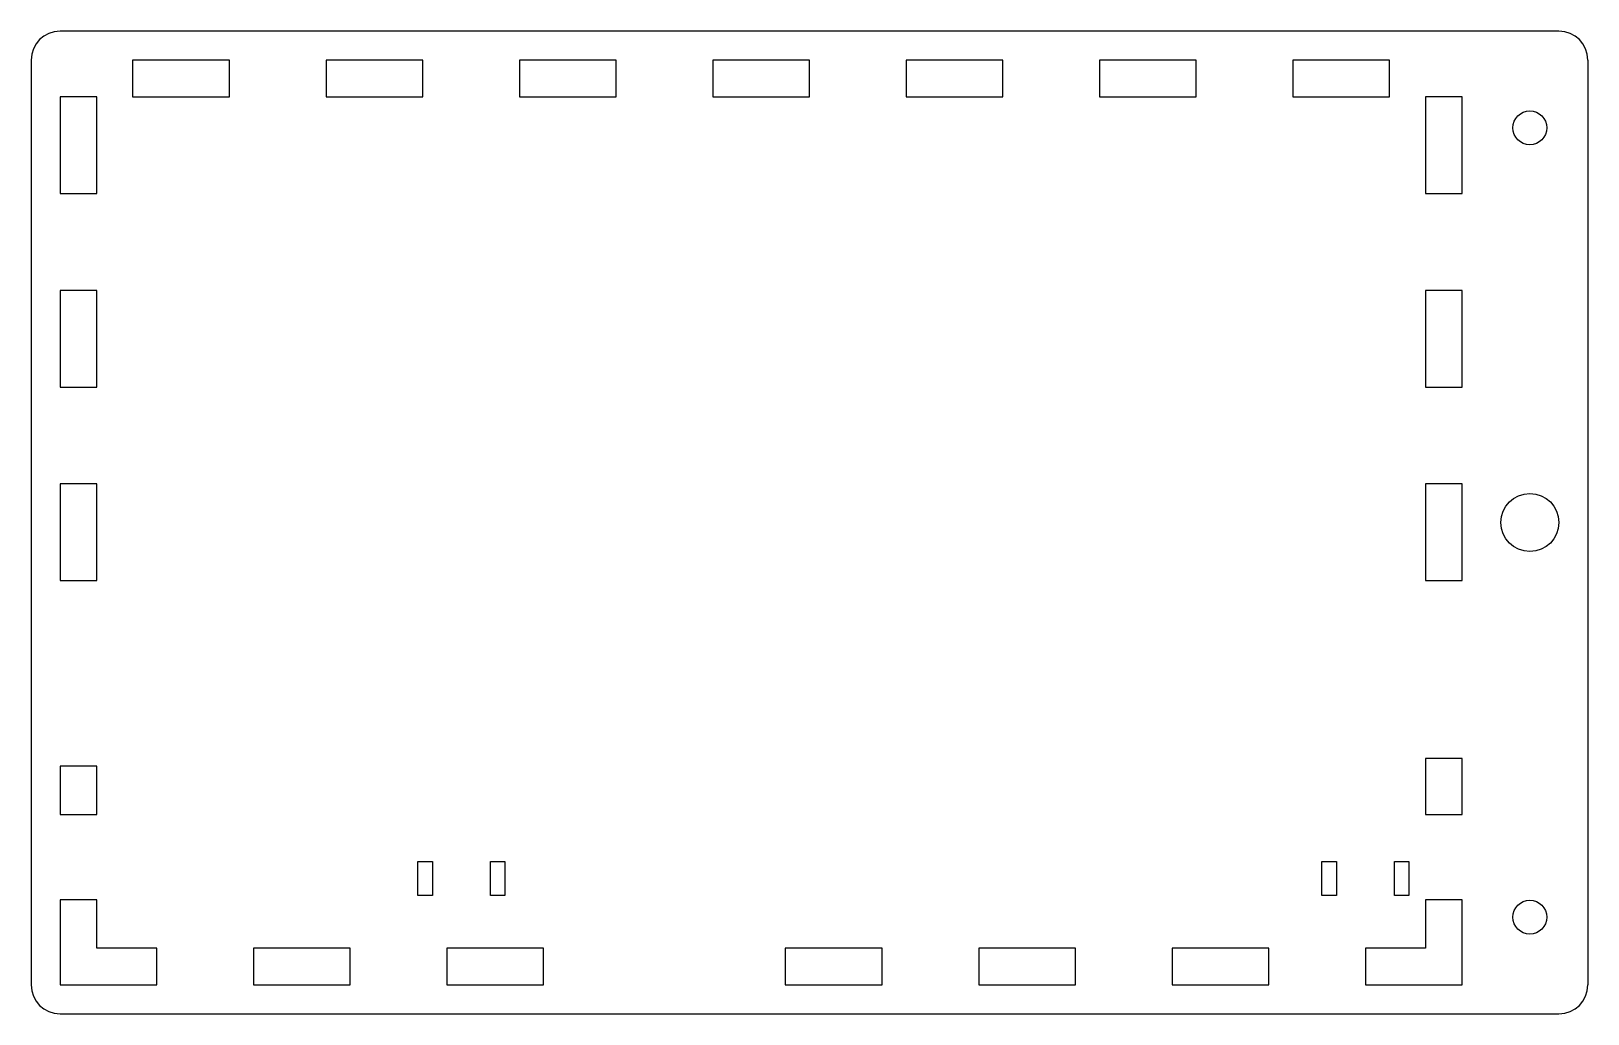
# Model space of a CAD drawing. Header units: millimetres. Extents: x 0 to 161, y -102 to 0.
import ezdxf

# ---------------------------------------------------------------- set-up
doc = ezdxf.new("R2010")
doc.units = ezdxf.units.MM

msp = doc.modelspace()

# ---------------------------------------------------------------- linework, layer by layer
at = {"color": 7, "linetype": 'Continuous', "lineweight": 25}
for p, q in [((158, 0), (3, 0)), ((0, -3), (0, -98.6)), ((10.5, -3), (10.5, -6.8)), ((20.5, -3), (10.5, -3)), ((20.5, -6.8), (20.5, -3)), ((30.5, -3), (30.5, -6.8)), ((40.5, -3), (30.5, -3)), ((40.5, -6.8), (40.5, -3)), ((50.5, -3), (50.5, -6.8)), ((60.5, -3), (50.5, -3)), ((60.5, -6.8), (60.5, -3)), ((70.5, -3), (70.5, -6.8)), ((80.5, -3), (70.5, -3)), ((80.5, -6.8), (80.5, -3)), ((90.5, -3), (90.5, -6.8)), ((100.5, -3), (90.5, -3)), ((100.5, -6.8), (100.5, -3)), ((110.5, -3), (110.5, -6.8)), ((120.5, -3), (110.5, -3)), ((120.5, -6.8), (120.5, -3)), ((130.5, -3), (130.5, -6.8)), ((140.5, -3), (130.5, -3)), ((140.5, -6.8), (140.5, -3)), ((161, -3), (161, -98.6)), ((3, -6.8), (3, -16.8)), ((6.8, -6.8), (3, -6.8)), ((6.8, -16.8), (6.8, -6.8)), ((10.5, -6.8), (20.5, -6.8)), ((30.5, -6.8), (40.5, -6.8)), ((50.5, -6.8), (60.5, -6.8)), ((70.5, -6.8), (80.5, -6.8)), ((90.5, -6.8), (100.5, -6.8)), ((110.5, -6.8), (120.5, -6.8)), ((130.5, -6.8), (140.5, -6.8)), ((144.2, -6.8), (144.2, -16.8)), ((148, -6.8), (144.2, -6.8)), ((148, -16.8), (148, -6.8)), ((3, -16.8), (6.8, -16.8)), ((144.2, -16.8), (148, -16.8)), ((3, -26.8), (3, -36.8)), ((6.8, -26.8), (3, -26.8)), ((6.8, -36.8), (6.8, -26.8)), ((144.2, -26.8), (144.2, -36.8)), ((148, -26.8), (144.2, -26.8)), ((148, -36.8), (148, -26.8)), ((3, -36.8), (6.8, -36.8)), ((144.2, -36.8), (148, -36.8)), ((3, -46.8), (3, -56.8)), ((6.8, -46.8), (3, -46.8)), ((6.8, -56.8), (6.8, -46.8)), ((144.2, -46.8), (144.2, -56.8)), ((148, -46.8), (144.2, -46.8)), ((148, -56.8), (148, -46.8)), ((3, -56.8), (6.8, -56.8)), ((144.2, -56.8), (148, -56.8)), ((144.2, -75.2), (144.2, -81)), ((148, -75.2), (144.2, -75.2)), ((148, -81), (148, -75.2)), ((3, -76), (3, -81)), ((6.8, -76), (3, -76)), ((6.8, -81), (6.8, -76)), ((3, -81), (6.8, -81)), ((144.2, -81), (148, -81)), ((40, -89.35), (40, -85.85)), ((40, -85.85), (41.5, -85.85)), ((41.5, -85.85), (41.5, -89.35)), ((47.5, -89.35), (47.5, -85.85)), ((47.5, -85.85), (49, -85.85)), ((49, -85.85), (49, -89.35)), ((133.5, -89.35), (133.5, -85.85)), ((133.5, -85.85), (135, -85.85)), ((135, -85.85), (135, -89.35)), ((141, -89.35), (141, -85.85)), ((141, -85.85), (142.5, -85.85)), ((142.5, -85.85), (142.5, -89.35)), ((3, -89.8), (3, -98.6)), ((6.8, -89.8), (3, -89.8)), ((6.8, -94.8), (6.8, -89.8)), ((41.5, -89.35), (40, -89.35)), ((49, -89.35), (47.5, -89.35)), ((135, -89.35), (133.5, -89.35)), ((142.5, -89.35), (141, -89.35)), ((144.2, -89.8), (144.2, -94.8)), ((148, -89.8), (144.2, -89.8)), ((148, -98.6), (148, -89.8)), ((13, -94.8), (6.8, -94.8)), ((13, -98.6), (13, -94.8)), ((23, -94.8), (23, -98.6)), ((33, -94.8), (23, -94.8)), ((33, -98.6), (33, -94.8)), ((43, -94.8), (43, -98.6)), ((53, -94.8), (43, -94.8)), ((53, -98.6), (53, -94.8)), ((78, -94.8), (78, -98.6)), ((88, -94.8), (78, -94.8)), ((88, -98.6), (88, -94.8)), ((98, -94.8), (98, -98.6)), ((108, -94.8), (98, -94.8)), ((108, -98.6), (108, -94.8)), ((118, -94.8), (118, -98.6)), ((128, -94.8), (118, -94.8)), ((128, -98.6), (128, -94.8)), ((138, -94.8), (138, -98.6)), ((144.2, -94.8), (138, -94.8)), ((3, -98.6), (13, -98.6)), ((23, -98.6), (33, -98.6)), ((43, -98.6), (53, -98.6)), ((78, -98.6), (88, -98.6)), ((98, -98.6), (108, -98.6)), ((118, -98.6), (128, -98.6)), ((138, -98.6), (148, -98.6)), ((3, -101.6), (158, -101.6))]:
    msp.add_line(p, q, dxfattribs=at)
for centre, radius in [((155, -10), 1.75), ((155, -50.8), 3), ((155, -91.6), 1.75)]:
    msp.add_circle(centre, radius, dxfattribs=at)
for centre, start, end in [((3, -3), 90, 180), ((158, -3), 0, 90), ((3, -98.6), 180, 270), ((158, -98.6), 270, 0)]:
    msp.add_arc(centre, 3, start, end, dxfattribs=at)

doc.saveas('drawing.dxf')
